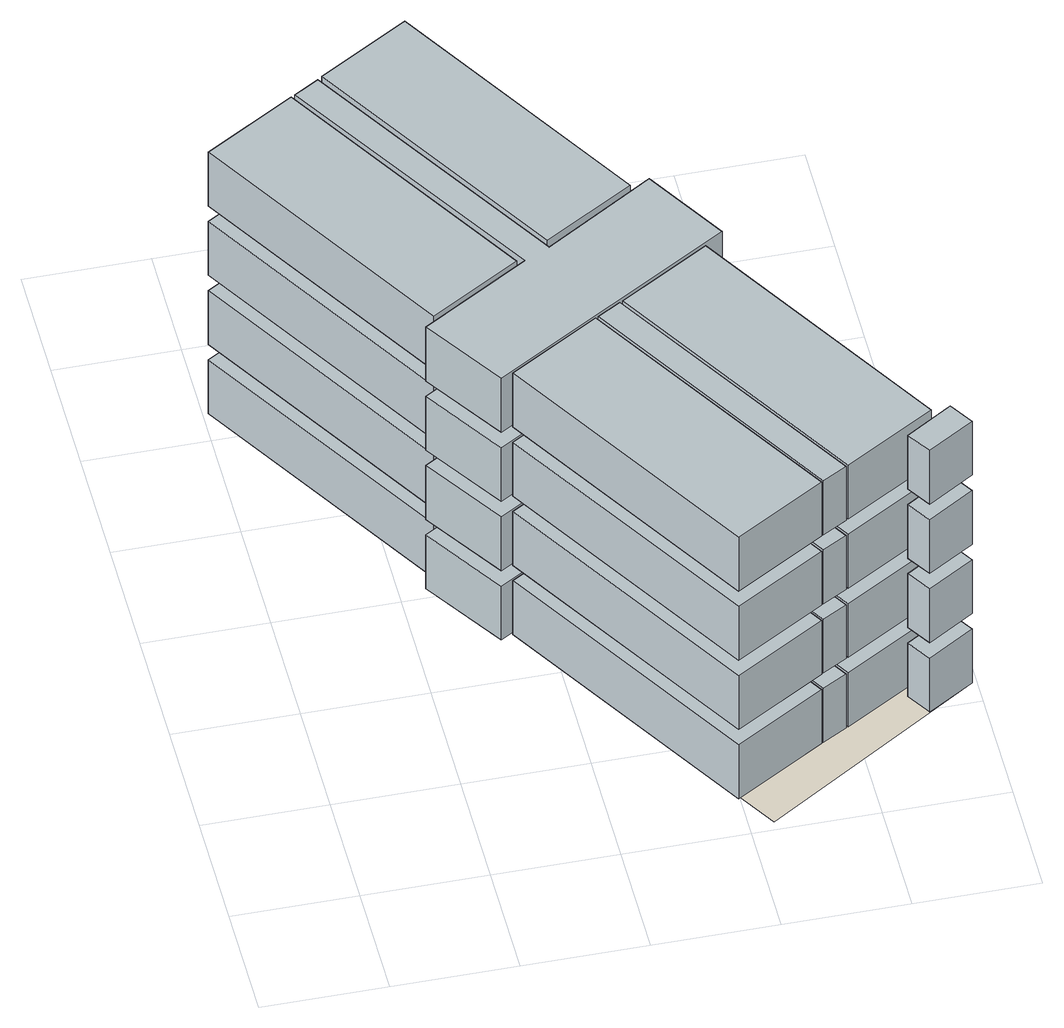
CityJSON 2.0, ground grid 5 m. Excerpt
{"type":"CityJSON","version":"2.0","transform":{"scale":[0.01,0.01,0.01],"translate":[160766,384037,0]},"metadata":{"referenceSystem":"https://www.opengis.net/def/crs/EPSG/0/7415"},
"CityObjects":{
"object1":{"type":"GenericCityObject","geometry":[{"type":"MultiSurface","lod":"2","boundaries":[[[0,1,2,3]],[[0,3,4,5]],[[3,2,6,4]],[[2,1,7,6]],[[1,0,5,7]],[[5,4,6,7]]]}]},
"object2":{"type":"GenericCityObject","geometry":[{"type":"MultiSurface","lod":"2","boundaries":[[[8,9,10,11]],[[8,11,12,13]],[[11,10,14,12]],[[10,9,15,14]],[[9,8,13,15]],[[13,12,14,15]]]}]},
"object3":{"type":"GenericCityObject","geometry":[{"type":"MultiSurface","lod":"2","boundaries":[[[16,17,18,19]],[[16,19,20,21]],[[19,18,22,20]],[[18,17,23,22]],[[17,16,21,23]],[[21,20,22,23]]]}]},
"object4":{"type":"GenericCityObject","geometry":[{"type":"MultiSurface","lod":"2","boundaries":[[[24,25,26,27]],[[24,27,28,29]],[[27,26,30,28]],[[26,25,31,30]],[[25,24,29,31]],[[29,28,30,31]]]}]},
"object5":{"type":"GenericCityObject","geometry":[{"type":"MultiSurface","lod":"2","boundaries":[[[32,33,34,35]],[[32,35,36,37]],[[35,34,38,36]],[[34,33,39,38]],[[33,32,37,39]],[[37,36,38,39]]]}]},
"object6":{"type":"GenericCityObject","geometry":[{"type":"MultiSurface","lod":"2","boundaries":[[[40,41,42,43]],[[40,43,44,45]],[[43,42,46,44]],[[42,41,47,46]],[[41,40,45,47]],[[45,44,46,47]]]}]},
"object7":{"type":"GenericCityObject","geometry":[{"type":"MultiSurface","lod":"2","boundaries":[[[48,49,50,51]],[[48,51,52,53]],[[51,50,54,52]],[[50,49,55,54]],[[49,48,53,55]],[[53,52,54,55]]]}]},
"object8":{"type":"GenericCityObject","geometry":[{"type":"MultiSurface","lod":"2","boundaries":[[[56,57,58,59]],[[56,59,60,61]],[[59,58,62,60]],[[58,57,63,62]],[[57,56,61,63]],[[61,60,62,63]]]}]},
"object9":{"type":"GenericCityObject","attributes":{"sharedFacilityType":"corridor"},"geometry":[{"type":"MultiSurface","lod":"2","boundaries":[[[64,65,66,67,68,69,70,71]],[[64,71,72,73]],[[71,70,74,72]],[[70,69,75,74]],[[69,68,76,75]],[[68,67,77,76]],[[67,66,78,77]],[[66,65,79,78]],[[65,64,73,79]],[[73,72,74,75,76,77,78,79]]]}]},
"object10":{"type":"GenericCityObject","attributes":{"sharedFacilityType":"corridor"},"geometry":[{"type":"MultiSurface","lod":"2","boundaries":[[[80,81,82,83,84,85,86,87]],[[80,87,88,89]],[[87,86,90,88]],[[86,85,91,90]],[[85,84,92,91]],[[84,83,93,92]],[[83,82,94,93]],[[82,81,95,94]],[[81,80,89,95]],[[89,88,90,91,92,93,94,95]]]}]},
"object11":{"type":"GenericCityObject","attributes":{"sharedFacilityType":"corridor"},"geometry":[{"type":"MultiSurface","lod":"2","boundaries":[[[96,97,98,99,100,101,102,103]],[[96,103,104,105]],[[103,102,106,104]],[[102,101,107,106]],[[101,100,108,107]],[[100,99,109,108]],[[99,98,110,109]],[[98,97,111,110]],[[97,96,105,111]],[[105,104,106,107,108,109,110,111]]]}]},
"object12":{"type":"GenericCityObject","attributes":{"sharedFacilityType":"corridor"},"geometry":[{"type":"MultiSurface","lod":"2","boundaries":[[[112,113,114,115,116,117,118,119]],[[112,119,120,121]],[[119,118,122,120]],[[118,117,123,122]],[[117,116,124,123]],[[116,115,125,124]],[[115,114,126,125]],[[114,113,127,126]],[[113,112,121,127]],[[121,120,122,123,124,125,126,127]]]}]},
"building1":{"type":"Building","attributes":{"dateOfConstruction":1985,"numberOfFloor":4},"geometry":[{"type":"CompositeSurface","lod":"1","boundaries":[[[0,128,129,130]]]}]},
"object13":{"type":"GenericCityObject","attributes":{"valuation":{"dateOfValuation":2023,"assessedValue":258000,"valueType":"taxValue","vID":1},"vuType":"building"},"geometry":[{"type":"CompositeSurface","lod":"1","boundaries":[[[0,128,129,130]]]}]},
"object14":{"type":"GenericCityObject","geometry":[{"type":"MultiSurface","lod":"2","boundaries":[[[131,128,132,133]],[[131,133,134,135]],[[133,132,136,134]],[[132,128,137,136]],[[128,131,135,137]],[[135,134,136,137]]]}]},
"object15":{"type":"GenericCityObject","geometry":[{"type":"MultiSurface","lod":"2","boundaries":[[[138,139,140,141]],[[138,141,142,143]],[[141,140,144,142]],[[140,139,145,144]],[[139,138,143,145]],[[143,142,144,145]]]}]},
"object16":{"type":"GenericCityObject","geometry":[{"type":"MultiSurface","lod":"2","boundaries":[[[146,147,148,149]],[[146,149,150,151]],[[149,148,152,150]],[[148,147,153,152]],[[147,146,151,153]],[[151,150,152,153]]]}]},
"object17":{"type":"GenericCityObject","geometry":[{"type":"MultiSurface","lod":"2","boundaries":[[[154,155,156,157]],[[154,157,158,159]],[[157,156,160,158]],[[156,155,161,160]],[[155,154,159,161]],[[159,158,160,161]]]}]},
"object18":{"type":"GenericCityObject","attributes":{"sharedFacilityType":"corridor"},"geometry":[{"type":"MultiSurface","lod":"2","boundaries":[[[162,163,164,165]],[[162,165,166,167]],[[165,164,168,166]],[[164,163,169,168]],[[163,162,167,169]],[[167,166,168,169]]]}]},
"object19":{"type":"GenericCityObject","attributes":{"sharedFacilityType":"corridor"},"geometry":[{"type":"MultiSurface","lod":"2","boundaries":[[[170,171,172,173]],[[170,173,174,175]],[[173,172,176,174]],[[172,171,177,176]],[[171,170,175,177]],[[175,174,176,177]]]}]},
"object20":{"type":"GenericCityObject","attributes":{"sharedFacilityType":"corridor"},"geometry":[{"type":"MultiSurface","lod":"2","boundaries":[[[178,179,180,181]],[[178,181,182,183]],[[181,180,184,182]],[[180,179,185,184]],[[179,178,183,185]],[[183,182,184,185]]]}]},
"object21":{"type":"GenericCityObject","attributes":{"sharedFacilityType":"corridor"},"geometry":[{"type":"MultiSurface","lod":"2","boundaries":[[[186,187,188,189]],[[186,189,190,191]],[[189,188,192,190]],[[188,187,193,192]],[[187,186,191,193]],[[191,190,192,193]]]}]},
"object22":{"type":"GenericCityObject","geometry":[{"type":"MultiSurface","lod":"2","boundaries":[[[194,195,196,197]],[[194,197,198,199]],[[197,196,200,198]],[[196,195,201,200]],[[195,194,199,201]],[[199,198,200,201]]]}]},
"object23":{"type":"GenericCityObject","geometry":[{"type":"MultiSurface","lod":"2","boundaries":[[[202,203,204,205]],[[202,205,206,207]],[[205,204,208,206]],[[204,203,209,208]],[[203,202,207,209]],[[207,206,208,209]]]}]},
"object24":{"type":"GenericCityObject","geometry":[{"type":"MultiSurface","lod":"2","boundaries":[[[210,211,212,213]],[[210,213,214,215]],[[213,212,216,214]],[[212,211,217,216]],[[211,210,215,217]],[[215,214,216,217]]]}]},
"object25":{"type":"GenericCityObject","geometry":[{"type":"MultiSurface","lod":"2","boundaries":[[[218,219,220,221]],[[218,221,222,223]],[[221,220,224,222]],[[220,219,225,224]],[[219,218,223,225]],[[223,222,224,225]]]}]},
"object26":{"type":"GenericCityObject","attributes":{"type":"storage"},"geometry":[{"type":"MultiSurface","lod":"2","boundaries":[[[226,227,228,229]],[[226,229,230,231]],[[229,228,232,230]],[[228,227,233,232]],[[227,226,231,233]],[[231,230,232,233]]]}]},
"object27":{"type":"GenericCityObject","attributes":{"type":"storage"},"geometry":[{"type":"MultiSurface","lod":"2","boundaries":[[[234,235,236,237]],[[234,237,238,239]],[[237,236,240,238]],[[236,235,241,240]],[[235,234,239,241]],[[239,238,240,241]]]}]},
"object28":{"type":"GenericCityObject","attributes":{"type":"storage"},"geometry":[{"type":"MultiSurface","lod":"2","boundaries":[[[242,243,244,245]],[[242,245,246,247]],[[245,244,248,246]],[[244,243,249,248]],[[243,242,247,249]],[[247,246,248,249]]]}]},
"object29":{"type":"GenericCityObject","attributes":{"dateOfSale":2022,"storeyNumber":4,"useType":"residential"},"geometry":[{"type":"MultiSurface","lod":"2","boundaries":[[[250,251,129,252]],[[250,252,253,254]],[[252,129,255,253]],[[129,251,256,255]],[[251,250,254,256]],[[254,253,255,256]]]}]},
"object30":{"type":"GenericCityObject","attributes":{"dateOfSale":2022,"storeyNumber":4,"useType":"residential"},"geometry":[{"type":"MultiSurface","lod":"2","boundaries":[[[226,227,228,229]],[[226,229,230,231]],[[229,228,232,230]],[[228,227,233,232]],[[227,226,231,233]],[[231,230,232,233]]]}]},
"object31":{"type":"GenericCityObject","attributes":{"dateOfSale":2022,"storeyNumber":4,"useType":"residential"},"geometry":[{"type":"MultiSurface","lod":"2","boundaries":[[[234,235,236,237]],[[234,237,238,239]],[[237,236,240,238]],[[236,235,241,240]],[[235,234,239,241]],[[239,238,240,241]]]}]},
"object32":{"type":"GenericCityObject","attributes":{"dateOfSale":2022,"storeyNumber":4,"useType":"residential"},"geometry":[{"type":"MultiSurface","lod":"2","boundaries":[[[242,243,244,245]],[[242,245,246,247]],[[245,244,248,246]],[[244,243,249,248]],[[243,242,247,249]],[[247,246,248,249]]]}]},
"object33":{"type":"GenericCityObject","attributes":{"valuation":{"dateOfValuation":2023,"assessedValue":268000,"valueType":"taxValue","vID":1},"vuType":"condominiumUnit"},"geometry":[{"type":"MultiSurface","lod":"2","boundaries":[[[250,251,129,252]],[[250,252,253,254]],[[252,129,255,253]],[[129,251,256,255]],[[251,250,254,256]],[[254,253,255,256]]]}]},
"object34":{"type":"GenericCityObject","attributes":{"valuation":{"dateOfValuation":2023,"assessedValue":250000,"valueType":"taxValue","vID":1},"vuType":"condominiumUnit"},"geometry":[{"type":"MultiSurface","lod":"2","boundaries":[[[226,227,228,229]],[[226,229,230,231]],[[229,228,232,230]],[[228,227,233,232]],[[227,226,231,233]],[[231,230,232,233]]]}]},
"object35":{"type":"GenericCityObject","attributes":{"valuation":{"dateOfValuation":2023,"assessedValue":268000,"valueType":"taxValue","vID":1},"vuType":"condominiumUnit"},"geometry":[{"type":"MultiSurface","lod":"2","boundaries":[[[234,235,236,237]],[[234,237,238,239]],[[237,236,240,238]],[[236,235,241,240]],[[235,234,239,241]],[[239,238,240,241]]]}]},
"object36":{"type":"GenericCityObject","attributes":{"valuation":{"dateOfValuation":2023,"assessedValue":268000,"valueType":"taxValue","vID":1},"vuType":"condominiumUnit"},"geometry":[{"type":"MultiSurface","lod":"2","boundaries":[[[242,243,244,245]],[[242,245,246,247]],[[245,244,248,246]],[[244,243,249,248]],[[243,242,247,249]],[[247,246,248,249]]]}]}
},
"vertices":[
[21,2644,0],[388,2864,0],[1014,1819,0],[647,1598,0],[647,1598,280],[21,2644,280],[1014,1819,280],[388,2864,280],
[21,2644,360],[388,2864,360],[1014,1819,360],[647,1598,360],[647,1598,640],[21,2644,640],[1014,1819,640],[388,2864,640],
[21,2644,720],[388,2864,720],[1014,1819,720],[647,1598,720],[647,1598,1000],[21,2644,1000],[1014,1819,1000],[388,2864,1000],
[21,2644,1080],[388,2864,1080],[1014,1819,1080],[647,1598,1080],[647,1598,1360],[21,2644,1360],[1014,1819,1360],[388,2864,1360],
[867,1238,360],[1234,1458,360],[1861,413,360],[1493,192,360],[1493,192,640],[867,1238,640],[1861,413,640],[1234,1458,640],
[867,1238,720],[1234,1458,720],[1861,413,720],[1493,192,720],[1493,192,1000],[867,1238,1000],[1861,413,1000],[1234,1458,1000],
[867,1238,1080],[1234,1458,1080],[1861,413,1080],[1493,192,1080],[1493,192,1360],[867,1238,1360],[1861,413,1360],[1234,1458,1360],
[867,1238,0],[1234,1458,0],[1861,413,0],[1493,192,0],[1493,192,280],[867,1238,280],[1861,413,280],[1234,1458,280],
[403,2871,0],[506,2932,0],[1149,1866,0],[1594,2141,0],[1797,1803,0],[819,1218,0],[604,1550,0],[1044,1815,0],[1044,1815,280],[403,2871,280],[604,1550,280],[819,1218,280],[1797,1803,280],[1594,2141,280],[1149,1866,280],[506,2932,280],
[403,2871,360],[506,2932,360],[1149,1866,360],[1594,2141,360],[1797,1803,360],[819,1218,360],[604,1550,360],[1044,1815,360],[1044,1815,640],[403,2871,640],[604,1550,640],[819,1218,640],[1797,1803,640],[1594,2141,640],[1149,1866,640],[506,2932,640],
[403,2871,720],[506,2932,720],[1149,1866,720],[1594,2141,720],[1797,1803,720],[819,1218,720],[604,1550,720],[1044,1815,720],[1044,1815,1000],[403,2871,1000],[604,1550,1000],[819,1218,1000],[1797,1803,1000],[1594,2141,1000],[1149,1866,1000],[506,2932,1000],
[403,2871,1080],[506,2932,1080],[1149,1866,1080],[1594,2141,1080],[1797,1803,1080],[819,1218,1080],[604,1550,1080],[1044,1815,1080],[1044,1815,1360],[403,2871,1360],[604,1550,1360],[819,1218,1360],[1797,1803,1360],[1594,2141,1360],[1149,1866,1360],[506,2932,1360],
[892,3166,0],[2482,605,0],[1595,43,0],
[524,2946,0],[1518,2121,0],[1150,1901,0],[1150,1901,280],[524,2946,280],[1518,2121,280],[892,3166,280],
[524,2946,360],[892,3166,360],[1518,2121,360],[1150,1901,360],[1150,1901,640],[524,2946,640],[1518,2121,640],[892,3166,640],
[524,2946,720],[892,3166,720],[1518,2121,720],[1150,1901,720],[1150,1901,1000],[524,2946,1000],[1518,2121,1000],[892,3166,1000],
[524,2946,1080],[892,3166,1080],[1518,2121,1080],[1150,1901,1080],[1150,1901,1360],[524,2946,1360],[1518,2121,1360],[892,3166,1360],
[1244,1462,0],[1341,1519,0],[1969,474,0],[1869,417,0],[1869,417,280],[1244,1462,280],[1969,474,280],[1341,1519,280],
[1244,1462,360],[1341,1519,360],[1969,474,360],[1869,417,360],[1869,417,640],[1244,1462,640],[1969,474,640],[1341,1519,640],
[1244,1462,720],[1341,1519,720],[1969,474,720],[1869,417,720],[1869,417,1000],[1244,1462,1000],[1969,474,1000],[1341,1519,1000],
[1244,1462,1080],[1341,1519,1080],[1969,474,1080],[1869,417,1080],[1869,417,1360],[1244,1462,1360],[1969,474,1360],[1341,1519,1360],
[1352,1524,0],[1720,1744,0],[2346,699,0],[1978,478,0],[1978,478,280],[1352,1524,280],[2346,699,280],[1720,1744,280],
[1352,1524,360],[1720,1744,360],[2346,699,360],[1978,478,360],[1978,478,640],[1352,1524,640],[2346,699,640],[1720,1744,640],
[1352,1524,720],[1720,1744,720],[2346,699,720],[1978,478,720],[1978,478,1000],[1352,1524,1000],[2346,699,1000],[1720,1744,1000],
[1352,1524,1080],[1720,1744,1080],[2346,699,1080],[1978,478,1080],[1978,478,1360],[1352,1524,1360],[2346,699,1360],[1720,1744,1360],
[2231,586,360],[2420,705,360],[2482,605,360],[2293,487,360],[2293,487,640],[2231,586,640],[2482,605,640],[2420,705,640],
[2231,586,720],[2420,705,720],[2482,605,720],[2293,487,720],[2293,487,1000],[2231,586,1000],[2482,605,1000],[2420,705,1000],
[2231,586,1080],[2420,705,1080],[2482,605,1080],[2293,487,1080],[2293,487,1360],[2231,586,1360],[2482,605,1360],[2420,705,1360],
[2231,586,0],[2420,705,0],[2293,487,0],[2293,487,280],[2231,586,280],[2482,605,280],[2420,705,280]
]}
